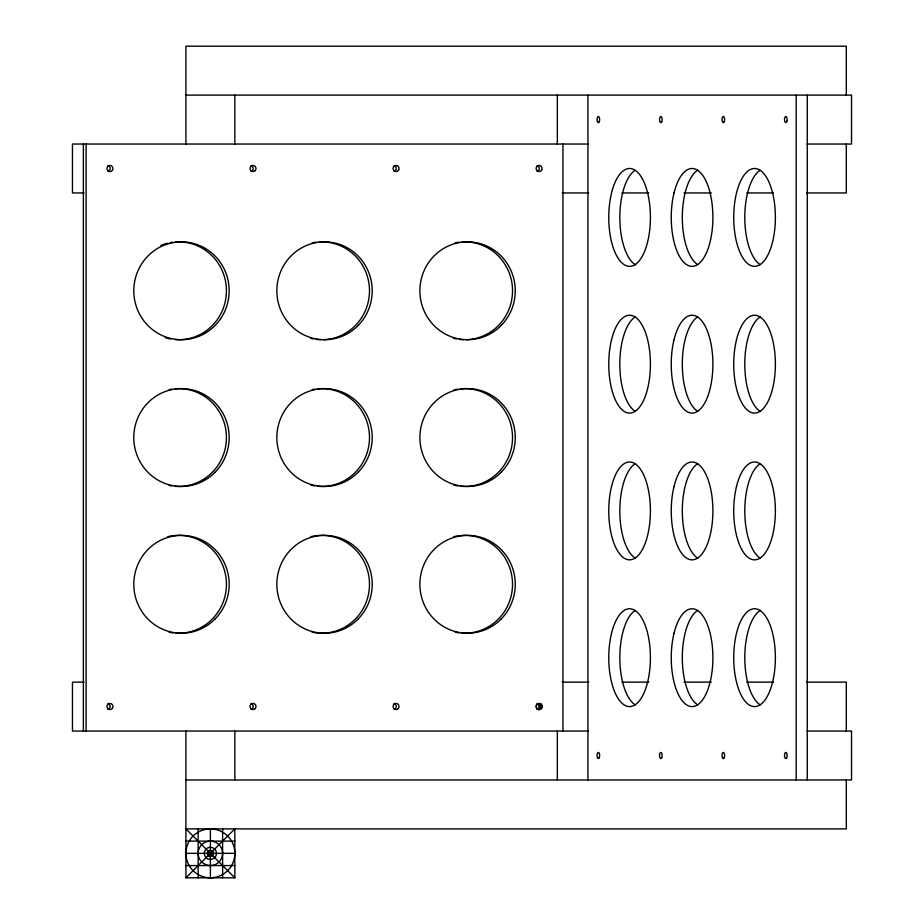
<?xml version="1.0" encoding="UTF-8"?>
<svg xmlns="http://www.w3.org/2000/svg" width="924" height="924" viewBox="0 0 924 924"><rect width="100%" height="100%" fill="white"/><g stroke="black" fill="none" stroke-linecap="round" stroke-linejoin="round"><path stroke-width="1.39" d="M536.22 705.797L536.22 707.38A3.061 2.98 -90 0 0 541.984 707.38L541.984 705.693A3.061 2.98 -90 0 0 536.22 705.693C536.671 703.176 541.395 702.667 541.984 705.797L539.246 705.797L537.144 703.638L539.87 703.638M537.144 709.436A3.061 2.98 -90 0 0 539.246 707.276L539.246 705.797M185.92 877.8L234.846 828.886L234.846 877.8L185.92 877.8L185.92 731.046M185.92 95.114L851.535 95.114L851.535 144.04L806.975 144.04M588.161 144.04L72.465 144.04L72.465 192.954L84.003 192.954M562.196 192.954L588.773 192.954M621.944 192.954L648.729 192.954M683.956 192.954L711.365 192.954M746.8 192.954L773.376 192.954M806.548 192.954L846.315 192.954L846.315 144.04M84.003 682.131L72.465 682.131L72.465 731.046L588.161 731.046M562.196 682.131L588.773 682.131M621.944 682.131L648.729 682.131M683.956 682.131L711.365 682.131M746.8 682.131L773.376 682.131M806.548 682.131L846.315 682.131L846.315 731.046M537.86 703.938L540.586 703.938M538.484 704.423L541.21 704.423M538.958 705.058L541.683 705.058M539.246 707.276L541.984 707.276A3.061 2.98 -90 0 1 536.22 707.276M806.975 731.046L851.535 731.046L851.535 779.96L185.92 779.96M185.92 841.117L234.846 841.117M185.92 853.337L234.846 853.337A24.463 24.463 0 0 1 198.152 874.52A24.463 24.463 0 0 1 198.152 832.154A24.463 24.463 0 0 1 234.846 853.337M185.92 865.569L234.846 865.569M234.846 877.8L185.92 828.886L846.315 828.886L846.315 779.96M846.315 95.114L846.315 46.2L185.92 46.2L185.92 144.04M807.276 95.114L807.276 779.96M796.211 95.114L796.211 779.96M587.93 95.114L587.93 779.96M562.947 144.04L562.947 731.046M557.334 95.114L557.334 144.04M557.334 731.046L557.334 779.96M234.846 95.114L234.846 144.04M234.846 731.046L234.846 779.96M222.615 828.886L222.615 877.8M210.383 828.886L210.383 877.8M198.152 828.886L198.152 877.8M86.117 144.04L86.117 731.046M83.379 144.04L83.379 731.046M635.262 411.411A48.914 20.825 90 0 1 619.819 364.16A48.914 20.825 90 0 1 635.262 316.909M635.262 704.92A48.914 20.825 90 0 1 619.819 657.669A48.914 20.825 90 0 1 635.262 610.418M635.262 558.165A48.914 20.825 90 0 1 619.819 510.914A48.914 20.825 90 0 1 635.262 463.663M635.712 264.934A48.914 20.825 -90 0 1 619.831 218.514A48.914 20.825 -90 0 1 634.811 170.455M697.747 264.668A48.914 20.825 90 0 1 682.305 217.417A48.914 20.825 90 0 1 697.747 170.166M697.747 411.411A48.914 20.825 90 0 1 682.305 364.16A48.914 20.825 90 0 1 697.747 316.909M697.747 558.165A48.914 20.825 90 0 1 682.305 510.914A48.914 20.825 90 0 1 697.747 463.663M697.747 704.92A48.914 20.825 90 0 1 682.305 657.669A48.914 20.825 90 0 1 697.747 610.418M760.233 264.668A48.914 20.825 90 0 1 744.79 217.417A48.914 20.825 90 0 1 760.233 170.166M760.233 411.411A48.914 20.825 90 0 1 744.79 364.16A48.914 20.825 90 0 1 760.233 316.909M760.233 558.165A48.914 20.825 90 0 1 744.79 510.914A48.914 20.825 90 0 1 760.233 463.663M760.233 704.92A48.914 20.825 90 0 1 744.79 657.669A48.914 20.825 90 0 1 760.233 610.418M107.993 703.534A3.061 2.98 -90 0 1 107.993 709.436M250.97 703.511A3.061 2.98 -90 0 1 251.12 709.413M394.098 703.534A3.061 2.98 -90 0 1 394.098 709.436M107.993 165.546A3.061 2.98 -90 0 1 107.993 171.448M250.97 165.523A3.061 2.98 -90 0 1 251.12 171.425M537.144 165.546A3.061 2.98 -90 0 1 537.144 171.448M394.098 165.546A3.061 2.98 -90 0 1 394.098 171.448M175.722 241.972A48.914 47.678 -90 0 1 226.426 291.245A48.914 47.678 -90 0 1 174.844 339.547M170.721 339.004A48.914 47.678 -90 0 1 165.292 337.722M160.903 245.426A48.914 47.678 -90 0 1 167.521 243.243M170.224 242.654A48.914 47.678 -90 0 1 172.95 242.238M174.601 388.808A48.914 47.678 -90 0 1 226.426 437.537A48.914 47.678 -90 0 1 174.601 486.278M171.829 485.943A48.914 47.678 -90 0 1 169.092 485.447M169.092 389.639A48.914 47.678 -90 0 1 171.829 389.143M167.741 536.694A48.914 47.678 -90 0 1 226.253 580.018A48.914 47.678 -90 0 1 175.987 633.125M173.215 632.882A48.914 47.678 -90 0 1 169.092 632.201M319.034 241.949A48.914 47.678 -90 0 1 369.438 288.669A48.914 47.678 -90 0 1 323.169 339.686M320.42 339.686A48.914 47.678 -90 0 1 316.262 339.374M313.502 338.958A48.914 47.678 -90 0 1 310.787 338.38M312.139 242.885A48.914 47.678 -90 0 1 316.262 242.203M317.648 388.808A48.914 47.678 -90 0 1 369.484 437.537A48.914 47.678 -90 0 1 317.648 486.278M314.888 485.943A48.914 47.678 -90 0 1 310.787 485.135M312.139 389.639A48.914 47.678 -90 0 1 314.888 389.143M310.787 536.694A48.914 47.678 -90 0 1 369.473 583.587A48.914 47.678 -90 0 1 312.139 632.201M462.092 241.949A48.914 47.678 -90 0 1 512.485 288.669A48.914 47.678 -90 0 1 466.227 339.686M463.467 339.686A48.914 47.678 -90 0 1 459.32 339.374M456.56 338.958A48.914 47.678 -90 0 1 453.834 338.38M455.186 242.885A48.914 47.678 -90 0 1 459.32 242.203M460.706 388.808A48.914 47.678 -90 0 1 512.531 437.537A48.914 47.678 -90 0 1 460.706 486.278M457.934 485.943A48.914 47.678 -90 0 1 453.834 485.135M453.834 389.94A48.914 47.678 -90 0 1 457.934 389.143M453.834 536.694A48.914 47.678 -90 0 1 512.346 580.018A48.914 47.678 -90 0 1 462.092 633.125M459.32 632.882A48.914 47.678 -90 0 1 455.186 632.201M724.254 121.679A3.061 1.305 -90 0 0 723.619 116.609A3.061 1.305 -90 0 0 722.06 120.443A3.061 1.305 -90 0 0 724.254 121.679M599.26 757.668A3.061 1.305 -90 0 0 598.683 752.552A3.061 1.305 -90 0 0 597.089 756.294A3.061 1.305 -90 0 0 599.26 757.668M724.254 757.611A3.061 1.305 -90 0 0 723.619 752.529A3.061 1.305 -90 0 0 722.06 756.375A3.061 1.305 -90 0 0 724.254 757.611M661.746 757.668A3.061 1.305 -90 0 0 661.168 752.552A3.061 1.305 -90 0 0 659.574 756.294A3.061 1.305 -90 0 0 661.746 757.668M786.717 757.668A3.061 1.305 -90 0 0 786.128 752.552A3.061 1.305 -90 0 0 784.534 756.294A3.061 1.305 -90 0 0 786.717 757.668M786.925 121.102A3.061 1.305 -90 0 0 785.793 116.516A3.061 1.305 -90 0 0 784.672 121.102A3.061 1.305 -90 0 0 786.925 121.102M661.746 121.737A3.061 1.305 -90 0 0 661.168 116.62A3.061 1.305 -90 0 0 659.574 120.363A3.061 1.305 -90 0 0 661.746 121.737M599.26 121.737A3.061 1.305 -90 0 0 598.683 116.62A3.061 1.305 -90 0 0 597.089 120.363A3.061 1.305 -90 0 0 599.26 121.737M611.549 339.709A48.914 20.825 90 0 0 629.591 413.086A48.914 20.825 90 0 0 647.62 339.709A48.914 20.825 90 0 0 611.549 339.709M611.549 633.217A48.914 20.825 90 0 0 629.591 706.583A48.914 20.825 90 0 0 647.62 633.217A48.914 20.825 90 0 0 611.549 633.217M611.549 486.463A48.914 20.825 90 0 0 629.591 559.84A48.914 20.825 90 0 0 647.62 486.463A48.914 20.825 90 0 0 611.549 486.463M736.52 192.954A48.914 20.825 90 0 0 754.55 266.331A48.914 20.825 90 0 0 772.591 192.954A48.914 20.825 90 0 0 736.52 192.954M736.52 339.709A48.914 20.825 90 0 0 754.55 413.086A48.914 20.825 90 0 0 772.591 339.709A48.914 20.825 90 0 0 736.52 339.709M736.52 486.463A48.914 20.825 90 0 0 754.55 559.84A48.914 20.825 90 0 0 772.591 486.463A48.914 20.825 90 0 0 736.52 486.463M772.591 682.131A48.914 20.825 -90 0 0 754.55 608.754A48.914 20.825 -90 0 0 736.52 682.131A48.914 20.825 -90 0 0 772.591 682.131M674.035 633.217A48.914 20.825 90 0 0 692.064 706.583A48.914 20.825 90 0 0 710.106 633.217A48.914 20.825 90 0 0 674.035 633.217M674.035 486.463A48.914 20.825 90 0 0 692.064 559.84A48.914 20.825 90 0 0 710.106 486.463A48.914 20.825 90 0 0 674.035 486.463M674.035 339.709A48.914 20.825 90 0 0 692.064 413.086A48.914 20.825 90 0 0 710.106 339.709A48.914 20.825 90 0 0 674.035 339.709M674.035 192.954A48.914 20.825 90 0 0 692.064 266.331A48.914 20.825 90 0 0 710.106 192.954A48.914 20.825 90 0 0 674.035 192.954M612.462 189.559A48.914 20.825 90 0 0 627.881 266.17A48.914 20.825 90 0 0 648.417 196.512A48.914 20.825 90 0 0 612.462 189.559M541.683 170.028A3.061 2.98 -90 0 0 539.096 165.442A3.061 2.98 -90 0 0 536.521 170.028A3.061 2.98 -90 0 0 541.683 170.028M112.532 170.028A3.061 2.98 -90 0 0 109.956 165.442A3.061 2.98 -90 0 0 107.369 170.028A3.061 2.98 -90 0 0 112.532 170.028M255.163 170.605A3.061 2.98 -90 0 0 253.707 165.523A3.061 2.98 -90 0 0 250.15 169.358A3.061 2.98 -90 0 0 255.163 170.605M398.637 170.028A3.061 2.98 -90 0 0 396.049 165.442A3.061 2.98 -90 0 0 393.474 170.028A3.061 2.98 -90 0 0 398.637 170.028M398.163 708.65A3.061 2.98 -90 0 0 396.823 703.534A3.061 2.98 -90 0 0 393.174 707.276A3.061 2.98 -90 0 0 398.163 708.65M255.163 708.592A3.061 2.98 -90 0 0 253.707 703.511A3.061 2.98 -90 0 0 250.15 707.345A3.061 2.98 -90 0 0 255.163 708.592M112.532 708.015A3.061 2.98 -90 0 0 109.956 703.43A3.061 2.98 -90 0 0 107.369 708.015A3.061 2.98 -90 0 0 112.532 708.015M215.2 618.884A48.914 47.678 -90 0 0 193.821 537.04A48.914 47.678 -90 0 0 135.424 596.95A48.914 47.678 -90 0 0 215.2 618.884M501.293 325.375A48.914 47.678 -90 0 0 479.914 243.532A48.914 47.678 -90 0 0 421.517 303.453A48.914 47.678 -90 0 0 501.293 325.375M358.246 472.129A48.914 47.678 -90 0 0 336.867 390.286A48.914 47.678 -90 0 0 278.471 450.207A48.914 47.678 -90 0 0 358.246 472.129M358.246 618.884A48.914 47.678 -90 0 0 336.867 537.04A48.914 47.678 -90 0 0 278.471 596.95A48.914 47.678 -90 0 0 358.246 618.884M501.293 472.129A48.914 47.678 -90 0 0 479.914 390.286A48.914 47.678 -90 0 0 421.517 450.207A48.914 47.678 -90 0 0 501.293 472.129M220.674 318.641A48.914 47.678 -90 0 0 185.389 242.03A48.914 47.678 -90 0 0 138.369 311.688A48.914 47.678 -90 0 0 220.674 318.641M215.2 472.129A48.914 47.678 -90 0 0 193.821 390.286A48.914 47.678 -90 0 0 135.424 450.207A48.914 47.678 -90 0 0 215.2 472.129M501.293 618.884A48.914 47.678 -90 0 0 479.914 537.04A48.914 47.678 -90 0 0 421.517 596.95A48.914 47.678 -90 0 0 501.293 618.884M358.246 325.375A48.914 47.678 -90 0 0 336.867 243.532A48.914 47.678 -90 0 0 278.471 303.453A48.914 47.678 -90 0 0 358.246 325.375M207.322 858.639A6.11 6.11 0 0 0 216.493 853.337A6.11 6.11 0 0 0 207.322 848.047A6.11 6.11 0 0 0 207.322 858.639M204.262 863.928A12.231 12.231 0 0 0 222.615 853.337A12.231 12.231 0 0 0 204.262 842.746A12.231 12.231 0 0 0 204.262 863.928M208.859 855.994A3.061 3.061 0 0 0 213.444 853.337A3.061 3.061 0 0 0 208.859 850.692A3.061 3.061 0 0 0 208.859 855.994"/></g></svg>
